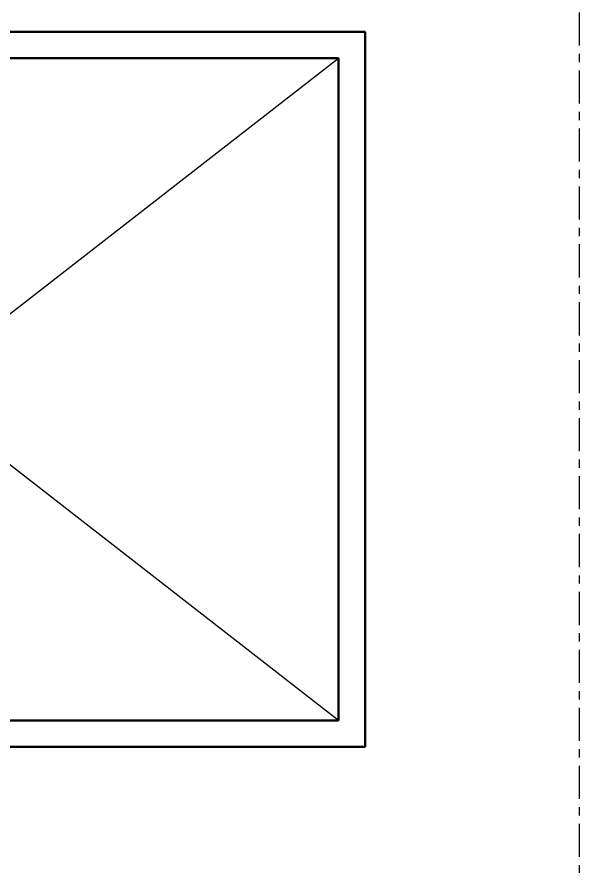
# Model space of a CAD drawing. Header units: millimetres. Extents: x -1379 to 1385823, y -4884429 to 548763.
# Drawn here: x 407620 to 410589, y -2335319 to -2330831 of the extents above; entities that cross this region are included whole.
import ezdxf
from ezdxf.enums import TextEntityAlignment as Align

# ---------------------------------------------------------------- set-up
doc = ezdxf.new("R2010")
doc.units = ezdxf.units.MM
doc.linetypes.add('CENTER', pattern=[50.8, 31.75, -6.35, 6.35, -6.35])
doc.linetypes.add('TA_GL_000.70000', pattern=[1.925, 0.7, -0.175, 0.175, -0.175, 0.7])
for name, color, linetype in [('000 - 0_SYM_DWG_GRIDLINE_MAIN_COLOR_251', 7, 'Continuous'), ('000 - 0_SYM_DWG_SLOPE-SYM_TEXT_COLOR_3', 7, 'Continuous'), ('000 - GRID', 7, 'CENTER')]:
    doc.layers.add(name, color=color, linetype=linetype)
for name, color, linetype, lineweight in [('_ _ A-DETL-OPENING', 7, 'Continuous', 25), ('A-FLOR-E', 7, 'Continuous', 35), ('WALL-E', 7, 'Continuous', 50)]:
    doc.layers.add(name, color=color, linetype=linetype, lineweight=lineweight)
doc.styles.add('ARIAL', font='arial.ttf')
doc.styles.add('TA', font='', dxfattribs={"height": 4.5})
doc.styles.get('TA').set_extended_font_data('Cordia New')

# ---------------------------------------------------------------- blocks, each defined once
blk = doc.blocks.new('C-1-IV01_REV00_20260605-145550_LOPF_EX')
at = {"layer": '_ _ A-DETL-OPENING', "color": 7}
for p, q in [((6715, -5385), (2215, -1885)), ((2215, -5385), (6715, -1885))]:
    blk.add_line(p, q, dxfattribs=at)
at = {"layer": 'A-FLOR-E', "color": 7}
for p, q in [((2075, -1745), (6855, -1745)), ((6855, -1745), (6855, -5525)), ((6715, -1885), (2215, -1885)), ((2215, -1885), (6715, -1885)), ((6715, -5385), (6715, -1885)), ((6715, -1885), (6715, -5385)), ((2215, -5385), (6715, -5385)), ((6715, -5385), (2215, -5385)), ((6855, -5525), (2075, -5525))]:
    blk.add_line(p, q, dxfattribs=at)
at = {"layer": 'WALL-E', "color": 7}
for p, q in [((6855, -1745), (2215, -1745)), ((2215, -1745), (6855, -1745)), ((6855, -1745), (6855, -1885)), ((6855, -1885), (6855, -1745)), ((6715, -1885), (2215, -1885)), ((2215, -1885), (6715, -1885)), ((6715, -1885), (6715, -5385)), ((6715, -5385), (6715, -1885)), ((6855, -1885), (6855, -5525)), ((6855, -5525), (6855, -1885)), ((6715, -5385), (2215, -5385)), ((2215, -5385), (6715, -5385)), ((6715, -5525), (2215, -5525)), ((2215, -5525), (6715, -5525)), ((6855, -5525), (6715, -5525)), ((6715, -5525), (6855, -5525))]:
    blk.add_line(p, q, dxfattribs=at)
blk = doc.blocks.new('*U1927')
at = {"layer": '000 - 0_SYM_DWG_GRIDLINE_MAIN_COLOR_251', "color": 7, "linetype": 'ByBlock', "ltscale": 5}
blk.add_line((10, 0), (-321.4, 0), dxfattribs=at)
at = {"color": 7, "style": 'TA', "flags": 1}
blk.add_attdef('LOCATION', (6, -6), '', height=4.5, rotation=270, dxfattribs=at)
at = {"layer": '000 - 0_SYM_DWG_SLOPE-SYM_TEXT_COLOR_3', "color": 7, "style": 'ARIAL'}
blk.add_attdef('GRID-HEAD', text='', height=4, rotation=270, dxfattribs=at).set_placement((27.4, 0), align=Align.MIDDLE_CENTER)
blk = doc.blocks.new('C-1-IV01_REV00_20260614-171844_LOPF_DIMS')
at = {"layer": '000 - GRID', "color": 7, "linetype": 'TA_GL_000.70000', "xscale": 50.00000000000007, "yscale": 50.00000000000007, "zscale": 50.00000000000007, "rotation": 90}
blk.add_blockref('*U1927', (7985, 0), dxfattribs=at)

msp = doc.modelspace()

# ---------------------------------------------------------------- block references
at = {"color": 7}
msp.add_blockref('C-1-IV01_REV00_20260605-145550_LOPF_EX', (402604.3, -2329164.2), dxfattribs=at)

# ---------------------------------------------------------------- next in the draw order: block references
msp.add_blockref('C-1-IV01_REV00_20260614-171844_LOPF_DIMS', (402604.3, -2329164.2), dxfattribs=at)

doc.saveas('drawing.dxf')
